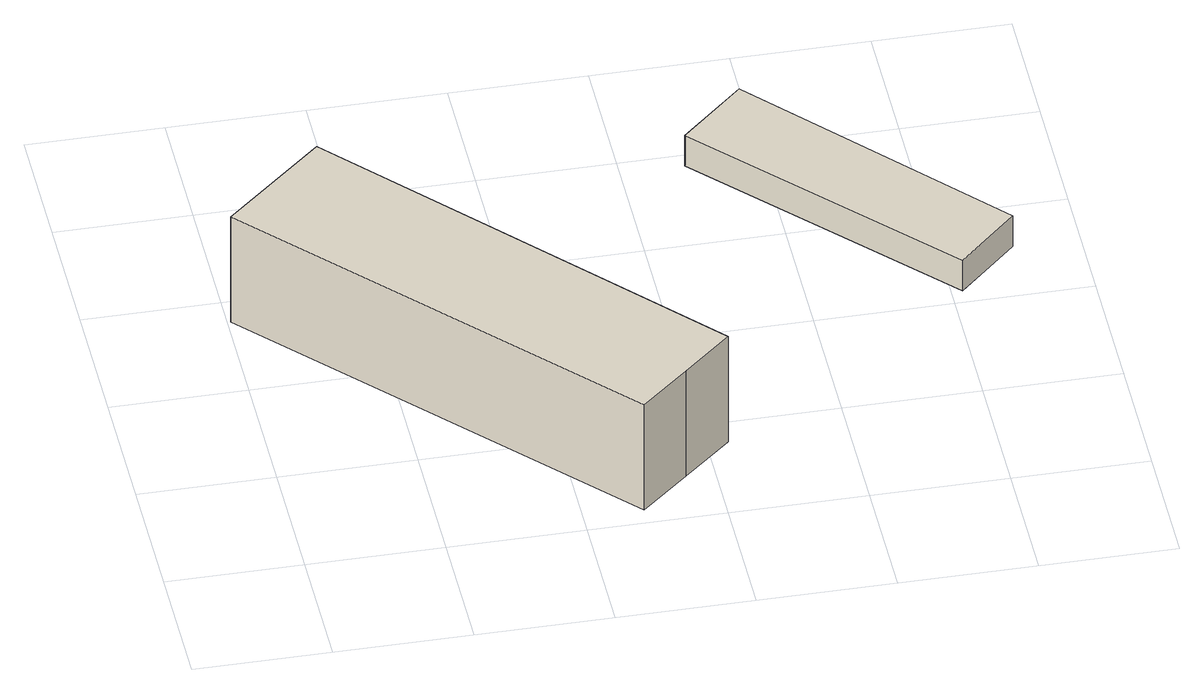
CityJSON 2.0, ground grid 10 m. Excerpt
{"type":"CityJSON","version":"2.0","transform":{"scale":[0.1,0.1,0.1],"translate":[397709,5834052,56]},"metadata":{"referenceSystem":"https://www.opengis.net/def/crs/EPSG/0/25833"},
"CityObjects":{
"building1":{"type":"Building","attributes":{"Gemeindeschluessel":"11000003","BezugspunktDach":"2200","function":"31001_1010","measuredHeight":11.15,"storeysAboveGround":2},"address":[{"country":"Germany","locality":"Berlin","thoroughfareNumber":"128, 130","thoroughfareName":"Pölnitzweg"}],"geometry":[{"type":"Solid","lod":"1","boundaries":[[[[0,1,2,3,4]],[[5,6,7,8,9]],[[5,9,4,3]],[[6,5,3,2]],[[7,6,2,1]],[[8,7,1,0]],[[9,8,0,4]]]]}]},
"building2":{"type":"Building","attributes":{"Gemeindeschluessel":"11000003","BezugspunktDach":"2200","function":"31001_2000","measuredHeight":2.68,"storeysAboveGround":1},"address":[{"country":"Germany","locality":"Berlin","thoroughfareNumber":"130 (1)","thoroughfareName":"Pölnitzweg"}],"geometry":[{"type":"Solid","lod":"1","boundaries":[[[[10,11,12,13]],[[14,15,16,17]],[[14,17,13,12]],[[15,14,12,11]],[[16,15,11,10]],[[17,16,10,13]]]]}]}
},
"vertices":[
[242,8,101],[278,40,101],[314,72,101],[75,337,101],[1,271,101],[75,337,8],[314,72,8],[278,40,8],[242,8,8],[1,271,8],
[508,213,30],[552,255,30],[393,432,30],[346,388,30],[393,432,3],[552,255,3],[508,213,3],[346,388,3]
]}
